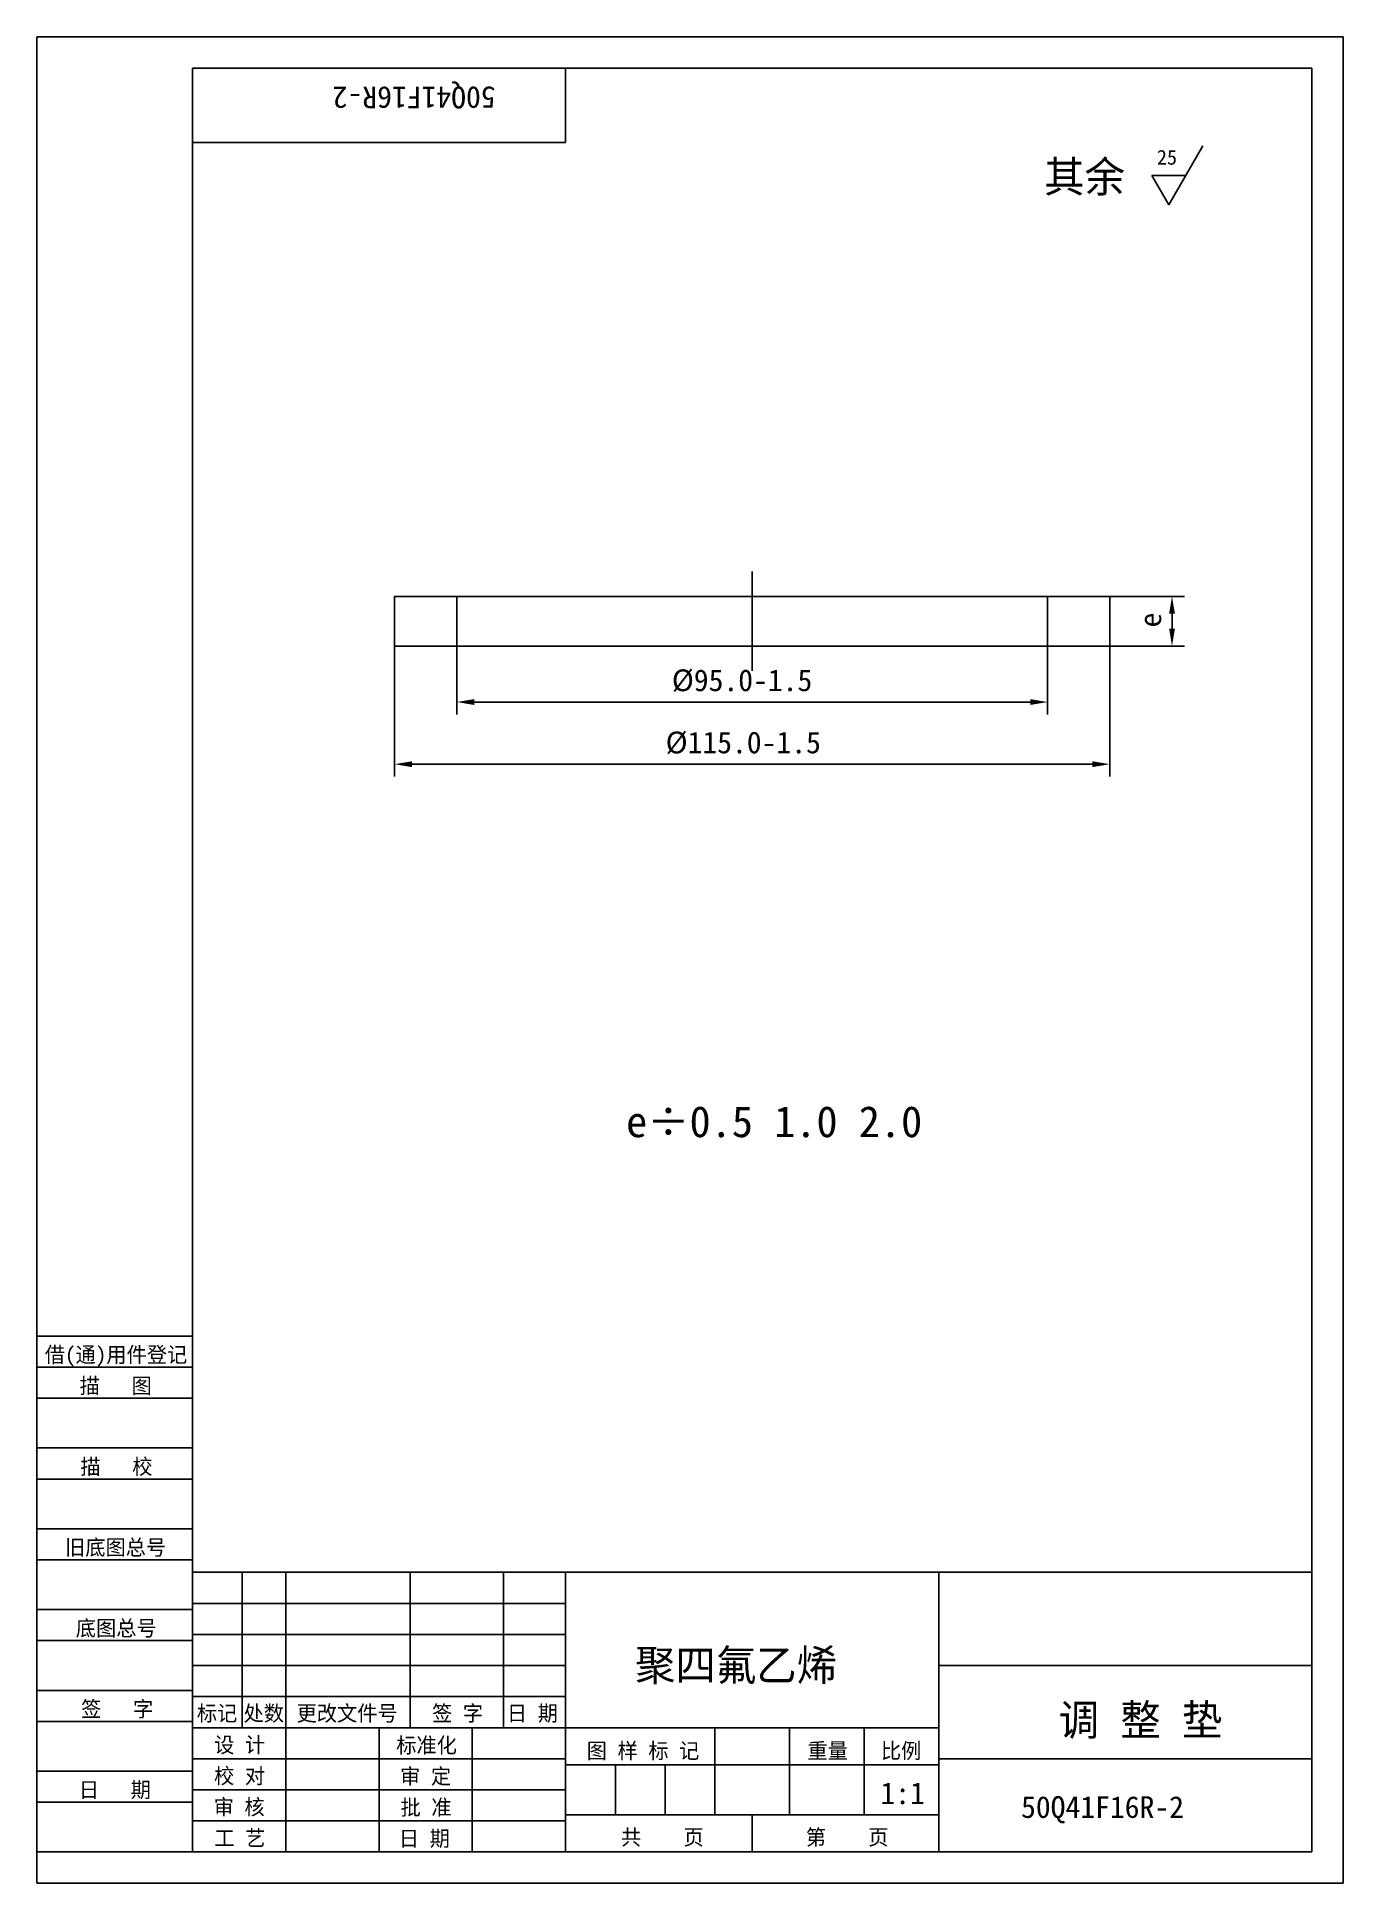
# Model space of a CAD drawing. Header units: metres. Extents: x 0 to 210, y 0 to 297.
import ezdxf

# ---------------------------------------------------------------- set-up
doc = ezdxf.new("R2010")
doc.units = ezdxf.units.M
for name, color, linetype in [('C', 6, 'Continuous'), ('D', 1, 'Continuous'), ('FL', 5, 'Continuous'), ('T', 7, 'Continuous'), ('TL', 4, 'Continuous')]:
    doc.layers.add(name, color=color, linetype=linetype)

# ---------------------------------------------------------------- blocks, each defined once
blk = doc.blocks.new('TUKUN4')
at = {"layer": 'FL'}
for p, q in [((0, 297), (0, 0)), ((210, 297), (0, 297)), ((210, 0), (210, 297)), ((0, 78), (25, 78)), ((0, 70), (25, 70)), ((0, 65), (25, 65)), ((0, 57), (25, 57)), ((0, 52), (25, 52)), ((33, 25), (33, 50)), ((40, 5), (40, 50)), ((60, 25), (60, 50)), ((75, 25), (75, 50)), ((25, 45), (85, 45)), ((0, 44), (25, 44)), ((0, 39), (25, 39)), ((25, 40), (85, 40)), ((25, 35), (85, 35)), ((0, 31), (25, 31)), ((25, 30), (85, 30)), ((0, 26), (25, 26)), ((70, 5), (70, 25)), ((0, 18), (25, 18)), ((25, 20), (85, 20)), ((25, 15), (85, 15)), ((0, 13), (25, 13)), ((25, 10), (85, 10)), ((0, 0), (210, 0))]:
    blk.add_line(p, q, dxfattribs=at)
at = {"layer": 'TL'}
for p, q in [((25, 5), (25, 292)), ((205, 292), (25, 292)), ((85, 292), (85, 280)), ((205, 5), (205, 292)), ((85, 280), (25, 280)), ((0, 88), (25, 88)), ((0, 83), (25, 83)), ((205, 50), (25, 50)), ((85, 5), (85, 50)), ((145, 5), (145, 50)), ((205, 35), (145, 35)), ((145, 25), (25, 25)), ((55, 5), (55, 25)), ((109, 11), (109, 25)), ((121, 11), (121, 25)), ((133, 11), (133, 25)), ((85, 19), (145, 19)), ((93, 11), (93, 19)), ((101, 11), (101, 19)), ((205, 20), (145, 20)), ((145, 11), (85, 11)), ((115, 5), (115, 11)), ((0, 5), (205, 5))]:
    blk.add_line(p, q, dxfattribs=at)
at = {"layer": 'T'}
for s, p in [('借(通)用件登记', (1.26, 83.76)), ('描   图', (6.86, 78.76)), ('描   校', (6.98, 65.76)), ('旧底图总号', (4.52, 52.76)), ('底图总号', (6.25, 39.76)), ('签   字', (7.1, 26.76)), ('标记', (25.71, 26.07)), ('处数', (33.22, 26.07)), ('更改文件号', (41.75, 26.07)), ('签 字', (63.53, 26.07)), ('日 期', (75.57, 26.07)), ('设 计', (28.5, 20.99)), ('标准化', (57.77, 20.93)), ('图 样 标 记', (88.4, 20.04)), ('重量', (123.88, 20.04)), ('比例', (135.7, 20.04)), ('校 对', (28.48, 15.99)), ('审 定', (58.39, 15.93)), ('日   期', (6.72, 13.76)), ('审 核', (28.41, 10.99)), ('批 准', (58.46, 10.93)), ('共    页', (93.91, 6.13)), ('第    页', (123.62, 6.13)), ('工 艺', (28.52, 5.99)), ('日 期', (58.18, 5.93))]:
    blk.add_text(s, height=2.5, dxfattribs=at).set_placement(p)

msp = doc.modelspace()

# ---------------------------------------------------------------- linework, layer by layer
at = {"layer": 'C'}
msp.add_lwpolyline([(115, 195), (115, 211)], dxfattribs=at)
at = {"layer": 'D'}
for p, q in [((187.46, 279.46), (182, 270)), ((182, 270), (179.27, 274.73)), ((179.27, 274.73), (184.73, 274.73)), ((172.5, 207), (184.5, 207)), ((182.5, 201.8), (182.5, 204.2)), ((57.5, 199), (57.5, 178)), ((67.5, 199), (67.5, 188)), ((162.5, 199), (162.5, 188)), ((172.5, 199), (172.5, 178)), ((172.5, 199), (184.5, 199)), ((70.3, 190), (159.7, 190)), ((60.3, 180), (169.7, 180))]:
    msp.add_line(p, q, dxfattribs=at)
for points in [[(182.03, 204.2), (182.97, 204.2), (182.5, 207)], [(182.03, 201.8), (182.97, 201.8), (182.5, 199)], [(70.3, 190.47), (70.3, 189.53), (67.5, 190)], [(159.7, 190.47), (159.7, 189.53), (162.5, 190)], [(60.3, 180.47), (60.3, 179.53), (57.5, 180)], [(169.7, 180.47), (169.7, 179.53), (172.5, 180)]]:
    msp.add_solid(points, dxfattribs=at)
at = {"layer": 'TL'}
for points in [[(57.5, 199), (57.5, 207), (67.5, 207), (67.5, 199), (57.5, 199)], [(67.5, 207), (162.5, 207)], [(162.5, 199), (162.5, 207), (172.5, 207), (172.5, 199), (162.5, 199)], [(67.5, 199), (162.5, 199)]]:
    msp.add_lwpolyline(points, dxfattribs=at)

# ---------------------------------------------------------------- block references
at = {"layer": 'D'}
msp.add_blockref('TUKUN4', (0, 0), dxfattribs=at)

# ---------------------------------------------------------------- texts
for s, rotation, p in [('50Q41F16R-2', 180, (73.75, 289)), ('e', 90, (180.75, 202))]:
    msp.add_text(s, height=3.5, rotation=rotation, dxfattribs=at).set_placement(p)
for s, height, p in [('其余', 5, (161.94, 272)), ('25', 2.38, (180.07, 276.45)), ('%%C95.0-1.5', 3.5, (102.08, 191.75)), ('%%C115.0-1.5', 3.5, (101.08, 181.75)), ('e%%2470.5 1.0 2.0', 5, (94.72, 120)), ('聚四氟乙烯', 5, (96.15, 32.56)), ('调 整 垫', 5, (164.28, 23.74)), ('1:1', 3.5, (135.61, 12.7)), ('50Q41F16R-2', 3.5, (158.23, 10.48))]:
    msp.add_text(s, height=height, dxfattribs=at).set_placement(p)

doc.saveas('drawing.dxf')
